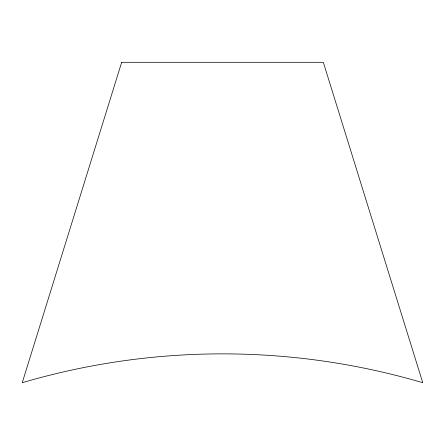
<?xml version="1.0" encoding="UTF-8"?>
<svg xmlns="http://www.w3.org/2000/svg" width="445" height="445" viewBox="0 0 445 445"><rect width="100%" height="100%" fill="white"/><g stroke="black" fill="none" stroke-linecap="round" stroke-linejoin="round"><path stroke-width="0.67" d="M121.674 62.3L22.25 382.7A709.731 709.731 0 0 1 422.75 382.7L323.326 62.3L121.674 62.3"/></g></svg>
